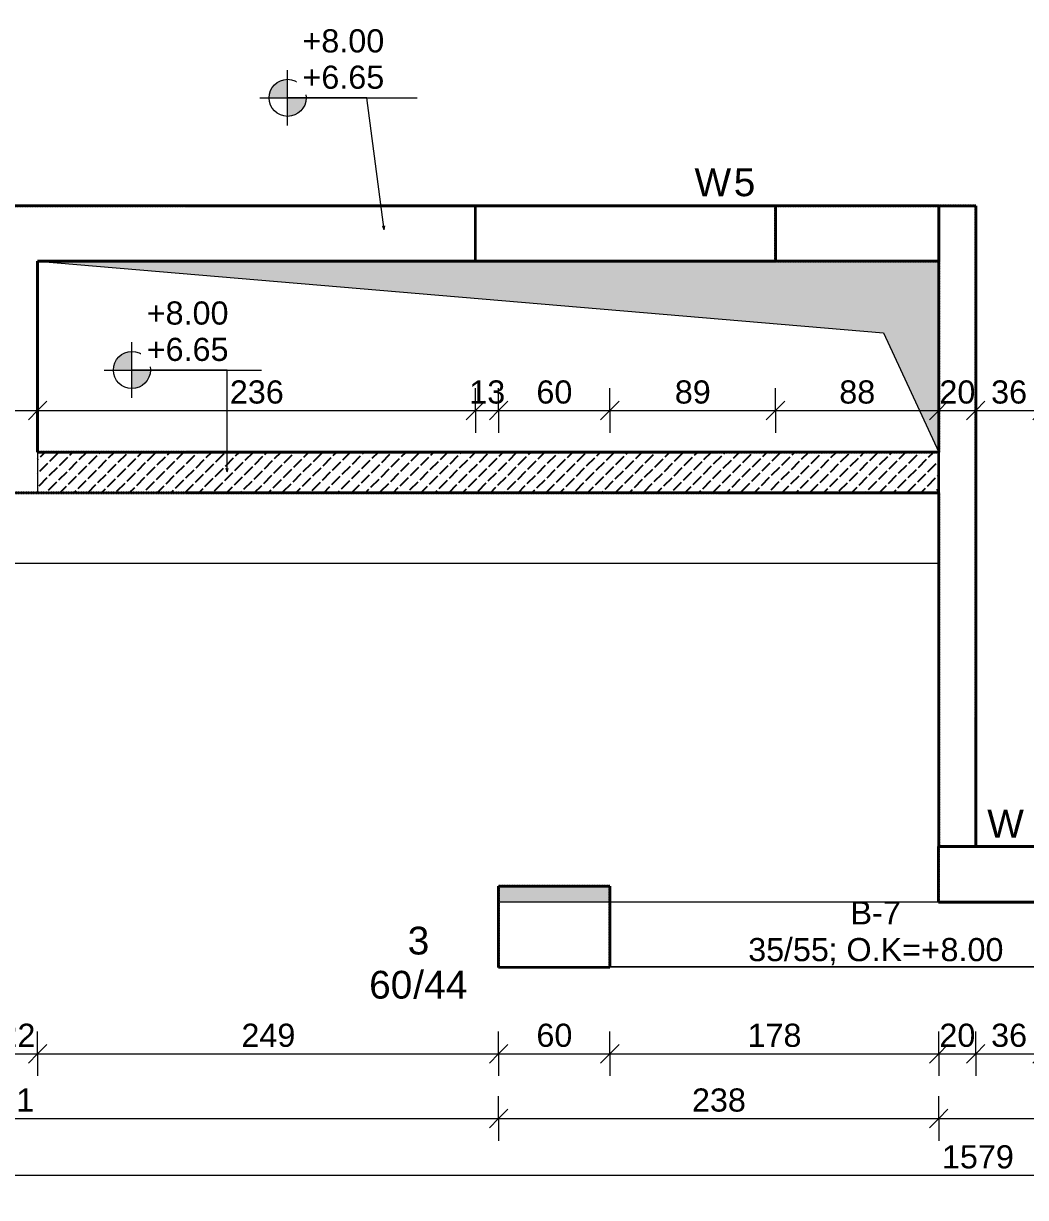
# Model space of a CAD drawing. Header units: centimetres. Extents: x 155 to 2062, y 130 to 1832.
# Drawn here: x 568 to 1109, y 130 to 764 of the extents above; entities that cross this region are included whole.
import ezdxf

# ---------------------------------------------------------------- set-up
doc = ezdxf.new("R2010")
doc.units = ezdxf.units.CM
doc.linetypes.add('Beton Ole', pattern=[0.3, 0.15, -0.15])
for name, color, linetype, lineweight in [('Dimensions', 130, 'Continuous', 9), ('Dimensions-50', 130, 'Continuous', 9), ('IfcAnnotation', 7, 'Continuous', 18), ('IfcBuildingElementProxy', 7, 'Continuous', 18), ('IfcColumn', 6, 'Continuous', 18), ('IfcSlab', 7, 'Continuous', 18), ('IfcWall', 7, 'Continuous', 25), ('Spot Elevations', 130, 'Continuous', 9), ('Structural Column Tags', 130, 'Continuous', 9), ('Structural Columns', 6, 'Continuous', 50), ('Structural Framing Tags', 130, 'Continuous', 9), ('Wall Tags', 130, 'Continuous', 9)]:
    doc.layers.add(name, color=color, linetype=linetype, lineweight=lineweight)
doc.styles.add('Arial', font='arial.ttf', dxfattribs={"height": 12.5})
doc.styles.add('Arial_1', font='arial.ttf', dxfattribs={"height": 15})
doc.dimstyles.new('Deng_-_2mm_Arial_2', dxfattribs={"dimscale": 30.48, "dimtxt": 12.753242, "dimasz": 0.328084, "dimexe": 0.393701, "dimexo": 0.0625, "dimgap": 0, "dimtad": 1, "dimdec": 0, "dimzin": 0, "dimdsep": 46, "dimtxsty": 'Arial', "dimblk1": 'OBLIQUE', "dimblk2": 'OBLIQUE', "dimsah": 1, "dimcen": 0.09, "dimazin": 0, "dimtfac": 1, "dimtdec": 4, "dimtix": 1, "dimtmove": 0, "dimatfit": 3, "dimfxl": 0.393701, "dimfxlon": 1, "dimtvp": 1, "dimtolj": 1, "dimtzin": 0, "dimarcsym": 2})
pattern_1 = [(45, (-6099.134, 2162.023), (0.3422397, 7.8404), [6.271, -1.524])]

# ---------------------------------------------------------------- blocks, each defined once
blk = doc.blocks.new('M_Concrete-Rectangular Beam1 - 35_55-8948540-K-41')
at = {"layer": 'IfcBuildingElementProxy'}
for p, q in [((-297.29, 17.5), (-297.29, -17.5)), ((-297.29, -17.5), (-297.29, 17.5)), ((106.17, 17.5), (-297.29, 17.5)), ((-297.29, 17.5), (106.17, 17.5)), ((-71.31, -17.5), (106.17, -17.5)), ((-71.31, -17.5), (106.17, -17.5))]:
    blk.add_line(p, q, dxfattribs=at)
at = {"layer": 'IfcBuildingElementProxy', "color": 252}
for p, q in [((166.17, 17.5), (106.17, 17.5)), ((106.17, 17.5), (166.17, 17.5)), ((166.17, 17.5), (166.17, -17.5)), ((166.17, -17.5), (166.17, 17.5)), ((106.17, -17.5), (166.17, -17.5)), ((106.17, -17.5), (166.17, -17.5))]:
    blk.add_line(p, q, dxfattribs=at)
at = {"layer": 'IfcBuildingElementProxy', "color": 90}
for p, q in [((-297.29, -17.5), (-295.29, -17.5)), ((-297.29, -17.5), (-295.29, -17.5)), ((-295.29, -17.5), (-275.29, -17.5)), ((-295.29, -17.5), (-275.29, -17.5)), ((-252.29, -17.5), (-127.29, -17.5)), ((-252.29, -17.5), (-127.29, -17.5))]:
    blk.add_line(p, q, dxfattribs=at)
at = {"layer": 'IfcBuildingElementProxy', "color": 254}
for p, q in [((-275.29, -17.5), (-252.29, -17.5)), ((-275.29, -17.5), (-252.29, -17.5)), ((-127.29, -17.5), (-71.46, -17.5)), ((-127.29, -17.5), (-71.46, -17.5)), ((-71.46, -17.5), (-71.31, -17.5)), ((-71.46, -17.5), (-71.31, -17.5))]:
    blk.add_line(p, q, dxfattribs=at)
blk = doc.blocks.new('M_Concrete-Rectangular Beam1 - 38_55-8944520-K-41')
at = {"layer": 'IfcBuildingElementProxy'}
for p, q in [((-196.1, 19), (-196.1, -19)), ((-196.1, -19), (-196.1, 19)), ((-158.1, 19), (-196.1, 19)), ((-196.1, 19), (-158.1, 19)), ((-196.1, -19), (572.54, -19)), ((-196.1, -19), (572.54, -19))]:
    blk.add_line(p, q, dxfattribs=at)
at = {"layer": 'IfcBuildingElementProxy', "color": 90}
for p, q in [((85.95, 19), (-158.1, 19)), ((-158.1, 19), (85.95, 19)), ((572.54, 19), (85.95, 19)), ((85.95, 19), (572.54, 19)), ((572.54, 19), (572.54, -19)), ((572.54, -19), (572.54, 19))]:
    blk.add_line(p, q, dxfattribs=at)
blk = doc.blocks.new('Spot Elevations - M_Spot Elevation - Target Filled-10609-K-41')
at = {"layer": 'Spot Elevations'}
h = blk.add_hatch(color=256, dxfattribs=at)
edge = h.paths.add_edge_path()
edge.add_line((0, 0), (-0.2, 0))
edge.add_arc((0, 0), 0.2, 90, 180, ccw=False)
edge.add_line((0, 0.2), (0, 0))
h = blk.add_hatch(color=256, dxfattribs=at)
edge = h.paths.add_edge_path()
edge.add_line((0, 0), (0.2, 0))
edge.add_arc((0, 0), 0.2, 270, 360, ccw=False)
edge.add_line((0, -0.2), (0, 0))
for p, q in [((0, -0.3), (0, 0.3)), ((-0.3, 0), (1.4, 0))]:
    blk.add_line(p, q, dxfattribs=at)
blk.add_circle((0, 0), 0.2, dxfattribs=at)
blk = doc.blocks.new('DIMBLOCK26-K-41')
at = {"layer": 'Dimensions-50', "transparency": 16777216}
for p, q in [((553.43, 207.76), (553.43, 219.76)), ((575.43, 207.76), (575.43, 219.76)), ((553.43, 207.76), (558.43, 212.76)), ((575.43, 207.76), (580.43, 212.76)), ((553.43, 207.76), (548.43, 202.76)), ((553.43, 207.76), (575.43, 207.76)), ((553.43, 207.76), (553.43, 195.76)), ((575.43, 207.76), (570.43, 202.76)), ((575.43, 207.76), (575.43, 195.76))]:
    blk.add_line(p, q, dxfattribs=at)
at = {"layer": 'Dimensions-50', "color": 0, "transparency": 16777216, "insert": (554.82, 223.99), "char_height": 12.5, "width": 23.0736, "attachment_point": 1, "line_spacing_factor": 0.941778, "style": 'Arial'}
blk.add_mtext('22', dxfattribs=at)
blk = doc.blocks.new('_Oblique')
at = {"color": 0, "linetype": 'ByBlock', "lineweight": -2}
blk.add_line((-0.5, -0.5), (0.5, 0.5), dxfattribs=at)
blk = doc.blocks.new('DIMBLOCK27-K-41')
at = {"layer": 'Dimensions-50', "transparency": 16777216}
for p, q in [((575.43, 207.76), (575.43, 219.76)), ((824.39, 207.76), (824.39, 219.76)), ((575.43, 207.76), (580.43, 212.76)), ((824.39, 207.76), (829.39, 212.76)), ((575.43, 207.76), (570.43, 202.76)), ((575.43, 207.76), (824.39, 207.76)), ((575.43, 207.76), (575.43, 195.76)), ((824.39, 207.76), (819.39, 202.76)), ((824.39, 207.76), (824.39, 195.76))]:
    blk.add_line(p, q, dxfattribs=at)
at = {"layer": 'Dimensions-50', "color": 0, "transparency": 16777216, "insert": (685.49, 223.99), "char_height": 12.5, "width": 34.6103, "attachment_point": 1, "line_spacing_factor": 0.941778, "style": 'Arial'}
blk.add_mtext('249', dxfattribs=at)
blk = doc.blocks.new('DIMBLOCK28-K-41')
at = {"layer": 'Dimensions-50', "transparency": 16777216}
for p, q in [((824.39, 207.76), (824.39, 219.76)), ((884.39, 207.76), (884.39, 219.76)), ((824.39, 207.76), (829.39, 212.76)), ((884.39, 207.76), (889.39, 212.76)), ((824.39, 207.76), (819.39, 202.76)), ((824.39, 207.76), (884.39, 207.76)), ((824.39, 207.76), (824.39, 195.76)), ((884.39, 207.76), (879.39, 202.76)), ((884.39, 207.76), (884.39, 195.76))]:
    blk.add_line(p, q, dxfattribs=at)
at = {"layer": 'Dimensions-50', "color": 0, "transparency": 16777216, "insert": (844.78, 223.99), "char_height": 12.5, "width": 23.0736, "attachment_point": 1, "line_spacing_factor": 0.941778, "style": 'Arial'}
blk.add_mtext('60', dxfattribs=at)
blk = doc.blocks.new('DIMBLOCK29-K-41')
at = {"layer": 'Dimensions-50', "transparency": 16777216}
for p, q in [((884.39, 207.76), (884.39, 219.76)), ((1062.02, 207.76), (1062.02, 219.76)), ((884.39, 207.76), (889.39, 212.76)), ((1062.02, 207.76), (1067.02, 212.76)), ((884.39, 207.76), (879.39, 202.76)), ((884.39, 207.76), (1062.02, 207.76)), ((884.39, 207.76), (884.39, 195.76)), ((1062.02, 207.76), (1057.02, 202.76)), ((1062.02, 207.76), (1062.02, 195.76))]:
    blk.add_line(p, q, dxfattribs=at)
at = {"layer": 'Dimensions-50', "color": 0, "transparency": 16777216, "insert": (958.78, 223.99), "char_height": 12.5, "width": 34.6103, "attachment_point": 1, "line_spacing_factor": 0.941778, "style": 'Arial'}
blk.add_mtext('178', dxfattribs=at)
blk = doc.blocks.new('DIMBLOCK30-K-41')
at = {"layer": 'Dimensions-50', "transparency": 16777216}
for p, q in [((1062.02, 207.76), (1062.02, 219.76)), ((1082.02, 207.76), (1082.02, 219.76)), ((1062.02, 207.76), (1067.02, 212.76)), ((1082.02, 207.76), (1087.02, 212.76)), ((1062.02, 207.76), (1057.02, 202.76)), ((1062.02, 207.76), (1082.02, 207.76)), ((1062.02, 207.76), (1062.02, 195.76)), ((1082.02, 207.76), (1077.02, 202.76)), ((1082.02, 207.76), (1082.02, 195.76))]:
    blk.add_line(p, q, dxfattribs=at)
at = {"layer": 'Dimensions-50', "color": 0, "transparency": 16777216, "insert": (1062.4, 223.99), "char_height": 12.5, "width": 23.0736, "attachment_point": 1, "line_spacing_factor": 0.941778, "style": 'Arial'}
blk.add_mtext('20', dxfattribs=at)
blk = doc.blocks.new('DIMBLOCK31-K-41')
at = {"layer": 'Dimensions-50', "transparency": 16777216}
for p, q in [((1082.02, 207.76), (1082.02, 219.76)), ((1117.85, 207.76), (1117.85, 219.76)), ((1082.02, 207.76), (1087.02, 212.76)), ((1117.85, 207.76), (1122.85, 212.76)), ((1082.02, 207.76), (1077.02, 202.76)), ((1082.02, 207.76), (1117.85, 207.76)), ((1082.02, 207.76), (1082.02, 195.76)), ((1117.85, 207.76), (1112.85, 202.76)), ((1117.85, 207.76), (1117.85, 195.76))]:
    blk.add_line(p, q, dxfattribs=at)
at = {"layer": 'Dimensions-50', "color": 0, "transparency": 16777216, "insert": (1090.32, 223.99), "char_height": 12.5, "width": 23.0736, "attachment_point": 1, "line_spacing_factor": 0.941778, "style": 'Arial'}
blk.add_mtext('36', dxfattribs=at)
blk = doc.blocks.new('DIMBLOCK44-K-41')
at = {"layer": 'Dimensions-50', "transparency": 16777216}
for p, q in [((293.38, 172.79), (293.38, 184.79)), ((824.39, 172.79), (824.39, 184.79)), ((293.38, 172.79), (298.38, 177.79)), ((824.39, 172.79), (829.39, 177.79)), ((293.38, 172.79), (288.38, 167.79)), ((293.38, 172.79), (824.39, 172.79)), ((293.38, 172.79), (293.38, 160.79)), ((824.39, 172.79), (819.39, 167.79)), ((824.39, 172.79), (824.39, 160.79))]:
    blk.add_line(p, q, dxfattribs=at)
at = {"layer": 'Dimensions-50', "color": 0, "transparency": 16777216, "insert": (544.47, 189.02), "char_height": 12.5, "width": 34.6103, "attachment_point": 1, "line_spacing_factor": 0.941778, "style": 'Arial'}
blk.add_mtext('531', dxfattribs=at)
blk = doc.blocks.new('DIMBLOCK45-K-41')
at = {"layer": 'Dimensions-50', "transparency": 16777216}
for p, q in [((824.39, 172.79), (824.39, 184.79)), ((1062.02, 172.79), (1062.02, 184.79)), ((824.39, 172.79), (829.39, 177.79)), ((1062.02, 172.79), (1067.02, 177.79)), ((824.39, 172.79), (819.39, 167.79)), ((824.39, 172.79), (1062.02, 172.79)), ((824.39, 172.79), (824.39, 160.79)), ((1062.02, 172.79), (1057.02, 167.79)), ((1062.02, 172.79), (1062.02, 160.79))]:
    blk.add_line(p, q, dxfattribs=at)
at = {"layer": 'Dimensions-50', "color": 0, "transparency": 16777216, "insert": (928.78, 189.02), "char_height": 12.5, "width": 34.6103, "attachment_point": 1, "line_spacing_factor": 0.941778, "style": 'Arial'}
blk.add_mtext('238', dxfattribs=at)
blk = doc.blocks.new('DIMBLOCK46-K-41')
at = {"layer": 'Dimensions-50', "transparency": 16777216}
for p, q in [((1062.02, 172.79), (1062.02, 184.79)), ((1287.85, 172.79), (1287.85, 184.79)), ((1062.02, 172.79), (1067.02, 177.79)), ((1287.85, 172.79), (1292.85, 177.79)), ((1062.02, 172.79), (1057.02, 167.79)), ((1062.02, 172.79), (1287.85, 172.79)), ((1062.02, 172.79), (1062.02, 160.79)), ((1287.85, 172.79), (1282.85, 167.79)), ((1287.85, 172.79), (1287.85, 160.79))]:
    blk.add_line(p, q, dxfattribs=at)
at = {"layer": 'Dimensions-50', "color": 0, "transparency": 16777216, "insert": (1160.51, 189.02), "char_height": 12.5, "width": 34.6103, "attachment_point": 1, "line_spacing_factor": 0.941778, "style": 'Arial'}
blk.add_mtext('226', dxfattribs=at)
blk = doc.blocks.new('DIMBLOCK48-K-41')
at = {"layer": 'Dimensions-50', "transparency": 16777216}
for p, q in [((293.38, 142.12), (293.38, 154.12)), ((1872.6, 142.12), (1872.6, 154.12)), ((293.38, 142.12), (298.38, 147.12)), ((1872.6, 142.12), (1877.6, 147.12)), ((293.38, 142.12), (288.38, 137.12)), ((293.38, 142.12), (1872.6, 142.12)), ((293.38, 142.12), (293.38, 130.12)), ((1872.6, 142.12), (1867.6, 137.12)), ((1872.6, 142.12), (1872.6, 130.12))]:
    blk.add_line(p, q, dxfattribs=at)
at = {"layer": 'Dimensions-50', "color": 0, "transparency": 16777216, "insert": (1063.76, 158.35), "char_height": 12.5, "width": 46.1471, "attachment_point": 1, "line_spacing_factor": 0.941778, "style": 'Arial'}
blk.add_mtext('1579', dxfattribs=at)
blk = doc.blocks.new('DIMBLOCK129-K-41')
at = {"layer": 'Dimensions-50', "transparency": 16777216}
for p, q in [((353.38, 555.11), (353.38, 567.11)), ((575.43, 555.11), (575.43, 567.11)), ((353.38, 555.11), (358.38, 560.11)), ((575.43, 555.11), (580.43, 560.11)), ((353.38, 555.11), (348.38, 550.11)), ((353.38, 555.11), (575.43, 555.11)), ((353.38, 555.11), (353.38, 543.11)), ((575.43, 555.11), (570.43, 550.11)), ((575.43, 555.11), (575.43, 543.11))]:
    blk.add_line(p, q, dxfattribs=at)
at = {"layer": 'Dimensions-50', "color": 0, "transparency": 16777216, "insert": (449.99, 571.34), "char_height": 12.5, "width": 34.6103, "attachment_point": 1, "line_spacing_factor": 0.941778, "style": 'Arial'}
blk.add_mtext('222', dxfattribs=at)
blk = doc.blocks.new('DIMBLOCK130-K-41')
at = {"layer": 'Dimensions-50', "transparency": 16777216}
for p, q in [((575.43, 555.11), (575.43, 567.11)), ((811.87, 555.11), (811.87, 567.11)), ((575.43, 555.11), (580.43, 560.11)), ((811.87, 555.11), (816.87, 560.11)), ((575.43, 555.11), (570.43, 550.11)), ((575.43, 555.11), (811.87, 555.11)), ((575.43, 555.11), (575.43, 543.11)), ((811.87, 555.11), (806.87, 550.11)), ((811.87, 555.11), (811.87, 543.11))]:
    blk.add_line(p, q, dxfattribs=at)
at = {"layer": 'Dimensions-50', "color": 0, "transparency": 16777216, "insert": (679.23, 571.34), "char_height": 12.5, "width": 34.6103, "attachment_point": 1, "line_spacing_factor": 0.941778, "style": 'Arial'}
blk.add_mtext('236', dxfattribs=at)
blk = doc.blocks.new('DIMBLOCK131-K-41')
at = {"layer": 'Dimensions-50', "transparency": 16777216}
for p, q in [((811.87, 555.11), (811.87, 567.11)), ((824.39, 555.11), (824.39, 567.11)), ((811.87, 555.11), (816.87, 560.11)), ((824.39, 555.11), (829.39, 560.11)), ((811.87, 555.11), (806.87, 550.11)), ((811.87, 555.11), (824.39, 555.11)), ((811.87, 555.11), (811.87, 543.11)), ((824.39, 555.11), (819.39, 550.11)), ((824.39, 555.11), (824.39, 543.11))]:
    blk.add_line(p, q, dxfattribs=at)
at = {"layer": 'Dimensions-50', "color": 0, "transparency": 16777216, "insert": (808.52, 571.34), "char_height": 12.5, "width": 23.0736, "attachment_point": 1, "line_spacing_factor": 0.941778, "style": 'Arial'}
blk.add_mtext('13', dxfattribs=at)
blk = doc.blocks.new('DIMBLOCK132-K-41')
at = {"layer": 'Dimensions-50', "transparency": 16777216}
for p, q in [((824.39, 555.11), (824.39, 567.11)), ((884.39, 555.11), (884.39, 567.11)), ((824.39, 555.11), (829.39, 560.11)), ((884.39, 555.11), (889.39, 560.11)), ((824.39, 555.11), (819.39, 550.11)), ((824.39, 555.11), (884.39, 555.11)), ((824.39, 555.11), (824.39, 543.11)), ((884.39, 555.11), (879.39, 550.11)), ((884.39, 555.11), (884.39, 543.11))]:
    blk.add_line(p, q, dxfattribs=at)
at = {"layer": 'Dimensions-50', "color": 0, "transparency": 16777216, "insert": (844.78, 571.34), "char_height": 12.5, "width": 23.0736, "attachment_point": 1, "line_spacing_factor": 0.941778, "style": 'Arial'}
blk.add_mtext('60', dxfattribs=at)
blk = doc.blocks.new('DIMBLOCK133-K-41')
at = {"layer": 'Dimensions-50', "transparency": 16777216}
for p, q in [((884.39, 555.11), (884.39, 567.11)), ((973.87, 555.11), (973.87, 567.11)), ((884.39, 555.11), (889.39, 560.11)), ((973.87, 555.11), (978.87, 560.11)), ((884.39, 555.11), (879.39, 550.11)), ((884.39, 555.11), (973.87, 555.11)), ((884.39, 555.11), (884.39, 543.11)), ((973.87, 555.11), (968.87, 550.11)), ((973.87, 555.11), (973.87, 543.11))]:
    blk.add_line(p, q, dxfattribs=at)
at = {"layer": 'Dimensions-50', "color": 0, "transparency": 16777216, "insert": (919.52, 571.34), "char_height": 12.5, "width": 23.0736, "attachment_point": 1, "line_spacing_factor": 0.941778, "style": 'Arial'}
blk.add_mtext('89', dxfattribs=at)
blk = doc.blocks.new('DIMBLOCK134-K-41')
at = {"layer": 'Dimensions-50', "transparency": 16777216}
for p, q in [((973.87, 555.11), (973.87, 567.11)), ((1062.02, 555.11), (1062.02, 567.11)), ((973.87, 555.11), (978.87, 560.11)), ((1062.02, 555.11), (1067.02, 560.11)), ((973.87, 555.11), (968.87, 550.11)), ((973.87, 555.11), (1062.02, 555.11)), ((973.87, 555.11), (973.87, 543.11)), ((1062.02, 555.11), (1057.02, 550.11)), ((1062.02, 555.11), (1062.02, 543.11))]:
    blk.add_line(p, q, dxfattribs=at)
at = {"layer": 'Dimensions-50', "color": 0, "transparency": 16777216, "insert": (1008.33, 571.34), "char_height": 12.5, "width": 23.0736, "attachment_point": 1, "line_spacing_factor": 0.941778, "style": 'Arial'}
blk.add_mtext('88', dxfattribs=at)
blk = doc.blocks.new('DIMBLOCK135-K-41')
at = {"layer": 'Dimensions-50', "transparency": 16777216}
for p, q in [((1062.02, 555.11), (1062.02, 567.11)), ((1082.02, 555.11), (1082.02, 567.11)), ((1062.02, 555.11), (1067.02, 560.11)), ((1082.02, 555.11), (1087.02, 560.11)), ((1062.02, 555.11), (1057.02, 550.11)), ((1062.02, 555.11), (1082.02, 555.11)), ((1062.02, 555.11), (1062.02, 543.11)), ((1082.02, 555.11), (1077.02, 550.11)), ((1082.02, 555.11), (1082.02, 543.11))]:
    blk.add_line(p, q, dxfattribs=at)
at = {"layer": 'Dimensions-50', "color": 0, "transparency": 16777216, "insert": (1062.4, 571.34), "char_height": 12.5, "width": 23.0736, "attachment_point": 1, "line_spacing_factor": 0.941778, "style": 'Arial'}
blk.add_mtext('20', dxfattribs=at)
blk = doc.blocks.new('DIMBLOCK136-K-41')
at = {"layer": 'Dimensions-50', "transparency": 16777216}
for p, q in [((1082.02, 555.11), (1082.02, 567.11)), ((1117.85, 555.11), (1117.85, 567.11)), ((1082.02, 555.11), (1087.02, 560.11)), ((1117.85, 555.11), (1122.85, 560.11)), ((1082.02, 555.11), (1077.02, 550.11)), ((1082.02, 555.11), (1117.85, 555.11)), ((1082.02, 555.11), (1082.02, 543.11)), ((1117.85, 555.11), (1112.85, 550.11)), ((1117.85, 555.11), (1117.85, 543.11))]:
    blk.add_line(p, q, dxfattribs=at)
at = {"layer": 'Dimensions-50', "color": 0, "transparency": 16777216, "insert": (1090.32, 571.34), "char_height": 12.5, "width": 23.0736, "attachment_point": 1, "line_spacing_factor": 0.941778, "style": 'Arial'}
blk.add_mtext('36', dxfattribs=at)

msp = doc.modelspace()

# ---------------------------------------------------------------- hatches: boundary and pattern name
at = {"layer": 'IfcAnnotation'}
msp.add_hatch(color=254, dxfattribs=at).paths.add_polyline_path([(1062.02, 532.66), (1062.02, 635.66), (575.43, 635.66), (1032.16, 597.09), (1042.51, 574.77)])
at = {"layer": 'IfcColumn', "transparency": 33554585}
h = msp.add_hatch(color=9, dxfattribs=at)
h.paths.add_polyline_path([(824.39, 254.32), (884.39, 254.32), (884.39, 254.69), (824.39, 254.69)])
h.paths.add_polyline_path([(824.39, 289.69), (884.39, 289.69), (884.39, 298.32), (824.39, 298.32)])
at = {"layer": 'IfcWall', "linetype": 'Beton Ole'}
h = msp.add_hatch(dxfattribs=at)
h.set_pattern_fill('FP_1', color=50, style=0, pattern_type=2)
h.set_pattern_definition(pattern_1)
h.paths.add_polyline_path([(584.24, 510.66), (1062.02, 510.66), (1062.02, 532.66), (575.43, 532.66), (575.43, 510.66)])
h = msp.add_hatch(dxfattribs=at)
h.set_pattern_fill('FP_1', color=50, style=0, pattern_type=2)
h.set_pattern_definition(pattern_1)
h.paths.add_polyline_path([(1061.87, 289.69), (1062.02, 289.92), (1062.02, 319.69), (1061.87, 319.69)])
h = msp.add_hatch(dxfattribs=at)
h.set_pattern_fill('FP_1', color=50, style=0, pattern_type=2)
h.set_pattern_definition(pattern_1)
h.paths.add_polyline_path([(1062.02, 289.69), (1062.02, 289.92), (1061.87, 289.69)])

# ---------------------------------------------------------------- linework, layer by layer
at = {"layer": 'IfcAnnotation'}
for p, q in [((1062.02, 635.66), (575.43, 635.66)), ((575.43, 635.66), (1032.16, 597.09)), ((1062.02, 532.66), (1062.02, 635.66)), ((1032.16, 597.09), (1062.02, 532.66))]:
    msp.add_line(p, q, dxfattribs=at)
at = {"layer": 'IfcColumn', "color": 8, "linetype": 'Beton Ole', "lineweight": 35}
for p, q in [((884.39, 298.32), (824.39, 298.32)), ((824.39, 298.32), (824.39, 254.32)), ((884.39, 254.32), (884.39, 298.32)), ((884.39, 254.32), (824.39, 254.32))]:
    msp.add_line(p, q, dxfattribs=at)
at = {"layer": 'IfcSlab', "color": 43}
for p, q in [((1062.02, 635.66), (575.43, 635.66)), ((1062.02, 289.69), (1062.02, 319.69))]:
    msp.add_line(p, q, dxfattribs=at)
at = {"layer": 'IfcSlab'}
for p, q in [((575.43, 635.66), (575.43, 510.66)), ((575.43, 510.66), (331.38, 510.66)), ((1287.85, 289.69), (1062.02, 289.69))]:
    msp.add_line(p, q, dxfattribs=at)
at = {"layer": 'IfcWall', "color": 10, "linetype": 'Beton Ole', "lineweight": 35}
for p, q in [((973.87, 665.66), (553.43, 665.66)), ((553.43, 665.66), (973.87, 665.66)), ((1082.02, 665.69), (1062.02, 665.69)), ((1082.02, 665.69), (1062.02, 665.69)), ((1062.02, 319.69), (1062.02, 665.66)), ((1062.02, 635.66), (1062.02, 665.66)), ((1062.02, 532.66), (1062.02, 665.66)), ((1082.02, 665.69), (1082.02, 319.69)), ((1082.02, 665.69), (1082.02, 319.69)), ((973.87, 635.66), (575.43, 635.66)), ((575.43, 635.66), (973.87, 635.66)), ((575.43, 635.66), (575.43, 532.66)), ((575.43, 532.66), (575.43, 635.66)), ((575.43, 532.66), (1062.02, 532.66)), ((1062.02, 532.66), (575.43, 532.66)), ((331.38, 510.66), (1062.02, 510.66)), ((1062.02, 510.66), (331.38, 510.66)), ((1062.02, 319.69), (1062.02, 510.66)), ((1061.87, 319.69), (1061.87, 289.69)), ((1287.85, 319.69), (1061.87, 319.69)), ((1061.87, 319.69), (1265.85, 319.69)), ((1061.87, 289.69), (1061.87, 319.69)), ((1287.85, 289.69), (1061.87, 289.69)), ((1061.87, 289.69), (1287.85, 289.69))]:
    msp.add_line(p, q, dxfattribs=at)
at = {"layer": 'IfcWall', "color": 10, "lineweight": 35}
for p, q in [((811.87, 635.66), (811.87, 665.66)), ((973.87, 665.66), (973.87, 635.66)), ((1062.02, 319.69), (1062.02, 665.69)), ((1062.02, 665.69), (1082.02, 665.69)), ((1082.02, 665.69), (1082.02, 319.69)), ((1061.87, 289.69), (1061.87, 319.69))]:
    msp.add_line(p, q, dxfattribs=at)
at = {"layer": 'IfcWall', "color": 9, "linetype": 'Beton Ole', "lineweight": 35}
for p, q in [((811.87, 635.66), (811.87, 665.66)), ((811.87, 665.66), (1062.02, 665.66)), ((973.87, 635.66), (973.87, 665.66)), ((1062.02, 635.66), (811.87, 635.66)), ((1061.87, 319.69), (1117.85, 319.69)), ((1117.85, 289.69), (1061.87, 289.69))]:
    msp.add_line(p, q, dxfattribs=at)
at = {"layer": 'IfcWall', "color": 253, "linetype": 'Beton Ole', "lineweight": 35}
for p, q in [((1062.02, 665.66), (811.87, 665.66)), ((1062.02, 665.69), (1062.02, 532.66)), ((1062.02, 665.69), (1082.02, 665.69)), ((1062.02, 665.66), (1062.02, 635.66)), ((1082.02, 319.69), (1082.02, 665.69)), ((811.87, 635.66), (1062.02, 635.66)), ((1062.02, 510.66), (1062.02, 319.69)), ((1117.85, 319.69), (1061.87, 319.69)), ((1061.87, 289.69), (1061.87, 319.69)), ((1061.87, 289.69), (1117.85, 289.69))]:
    msp.add_line(p, q, dxfattribs=at)
at = {"layer": 'Spot Elevations'}
for p, q in [((753.16, 723.92), (710.43, 723.92)), ((762.65, 652.71), (753.16, 723.92)), ((762.65, 652.71), (761.86, 654.61)), ((762.65, 652.71), (762.92, 654.75)), ((677.77, 576.95), (626.33, 576.95)), ((677.77, 521.9), (677.77, 576.95)), ((677.77, 521.9), (677.24, 523.88)), ((677.77, 521.9), (678.31, 523.88))]:
    msp.add_line(p, q, dxfattribs=at)
at = {"layer": 'Structural Columns', "color": 10, "lineweight": 35}
for p, q in [((824.39, 254.32), (824.39, 298.32)), ((824.39, 298.32), (884.39, 298.32)), ((884.39, 298.32), (884.39, 254.32)), ((884.39, 254.32), (824.39, 254.32))]:
    msp.add_line(p, q, dxfattribs=at)

# ---------------------------------------------------------------- block references
at = {"layer": 'IfcBuildingElementProxy'}
msp.add_blockref('M_Concrete-Rectangular Beam1 - 38_55-8944520-K-41', (489.48, 491.66), dxfattribs=at)
at = {"layer": 'IfcBuildingElementProxy', "rotation": 180}
msp.add_blockref('M_Concrete-Rectangular Beam1 - 35_55-8948540-K-41', (990.56, 272.19), dxfattribs=at)
at = {"layer": 'Spot Elevations', "xscale": 49.99999999999998, "yscale": 49.99999999999998, "zscale": 49.99999999999998}
for p in [(710.43, 723.92), (626.33, 576.95)]:
    msp.add_blockref('Spot Elevations - M_Spot Elevation - Target Filled-10609-K-41', p, dxfattribs=at)

# ---------------------------------------------------------------- texts
at = {"layer": 'Structural Column Tags', "color": 7, "char_height": 15, "attachment_point": 1, "style": 'Arial_1'}
for s, insert, width in [('\\fArial|b0|i0|c177|p34|;3', (775.28, 276.35), 14.4304), ('60', (754.44, 252.53), 28.8607), ('\\fArial|b0|i0|c177|p34|;/', (778.26, 252.53), 7.2152), ('44', (784.21, 252.53), 28.8607)]:
    msp.add_mtext(s, dxfattribs=dict(at, insert=insert, width=width))
at = {"layer": 'Structural Framing Tags', "color": 7, "char_height": 12.5, "attachment_point": 1, "style": 'Arial'}
for s, insert, width in [('B-', (1014.39, 290.1), 21.2447), ('\\fArial|b0|i0|c177|p34|;7', (1031.92, 290.1), 11.6245), ('35', (959.16, 270.25), 23.2489), ('\\fArial|b0|i0|c177|p34|;/', (978.34, 270.25), 6.0127), ('55', (983.3, 270.25), 23.2489), ('; O.K=+', (1002.49, 270.25), 73.3544), ('8.00', (1063.01, 270.25), 40.8861)]:
    msp.add_mtext(s, dxfattribs=dict(at, insert=insert, width=width))
at = {"layer": 'Wall Tags', "color": 7, "char_height": 15, "attachment_point": 1, "style": 'Arial_1'}
for s, insert, width in [('\\fArial|b0|i0|c177|p34|;W', (930.16, 685.81), 25.654), ('\\fArial|b0|i0|c177|p34|;5', (951.33, 685.81), 14.4304), ('\\fArial|b0|i0|c177|p34|;W', (1088.23, 339.52), 25.654)]:
    msp.add_mtext(s, dxfattribs=dict(at, insert=insert, width=width))

# ---------------------------------------------------------------- dimensions: what is measured, and where the dimension line sits
at = {"layer": 'Dimensions'}
for base, p1, p2, override, picture, middle in [((575.43, 555.11), (353.38, 567.11), (575.43, 567.11), {"dimpost": '<>', "dimfxl": 222.053143}, 'DIMBLOCK129-K-41', (464.41, 561.39)), ((811.87, 555.11), (575.43, 567.11), (811.87, 567.11), {"dimpost": '<>', "dimfxl": 236.432915}, 'DIMBLOCK130-K-41', (693.65, 561.5)), ((824.39, 555.11), (811.87, 567.11), (824.39, 543.11), {"dimpost": '<>', "dimfxl": 27.071473}, 'DIMBLOCK131-K-41', (818.13, 561.5)), ((884.39, 555.11), (824.39, 543.11), (884.39, 543.11), {"dimpost": '<>', "dimfxl": 60}, 'DIMBLOCK132-K-41', (854.39, 561.5)), ((973.87, 555.11), (884.39, 543.11), (973.87, 567.11), {"dimpost": '<>', "dimfxl": 92.638298}, 'DIMBLOCK133-K-41', (929.13, 561.5)), ((1062.02, 555.11), (973.87, 567.11), (1062.02, 567.11), {"dimpost": '<>', "dimfxl": 88.15}, 'DIMBLOCK134-K-41', (1017.94, 561.5)), ((1082.02, 555.11), (1062.02, 567.11), (1082.02, 567.11), {"dimpost": '<>', "dimfxl": 20}, 'DIMBLOCK135-K-41', (1072.02, 561.5)), ((1117.85, 555.11), (1082.02, 567.11), (1117.85, 543.11), {"dimpost": '<>', "dimfxl": 43.126837}, 'DIMBLOCK136-K-41', (1099.93, 561.5)), ((575.43, 207.76), (553.43, 219.76), (575.43, 219.76), {"dimpost": '<>', "dimfxl": 22}, 'DIMBLOCK26-K-41', (564.43, 214.04)), ((824.39, 207.76), (575.43, 219.76), (824.39, 219.76), {"dimpost": '<>', "dimfxl": 248.957475}, 'DIMBLOCK27-K-41', (699.91, 214.15)), ((884.39, 207.76), (824.39, 219.76), (884.39, 219.76), {"dimpost": '<>', "dimfxl": 60}, 'DIMBLOCK28-K-41', (854.39, 214.15)), ((1062.02, 207.76), (884.39, 219.76), (1062.02, 219.76), {"dimpost": '<>', "dimfxl": 177.625439}, 'DIMBLOCK29-K-41', (973.2, 214.15)), ((1082.02, 207.76), (1062.02, 219.76), (1082.02, 219.76), {"dimpost": '<>', "dimfxl": 20}, 'DIMBLOCK30-K-41', (1072.02, 214.15)), ((1117.85, 207.76), (1082.02, 219.76), (1117.85, 219.76), {"dimpost": '<>', "dimfxl": 35.831887}, 'DIMBLOCK31-K-41', (1099.93, 214.15)), ((824.39, 172.79), (293.38, 184.79), (824.39, 184.79), {"dimpost": '<>', "dimfxl": 531.010618}, 'DIMBLOCK44-K-41', (558.89, 179.18)), ((1062.02, 172.79), (824.39, 184.79), (1062.02, 184.79), {"dimpost": '<>', "dimfxl": 237.625439}, 'DIMBLOCK45-K-41', (943.2, 179.18)), ((1287.85, 172.79), (1062.02, 184.79), (1287.85, 184.79), {"dimpost": '<>', "dimfxl": 225.831887}, 'DIMBLOCK46-K-41', (1174.93, 179.17)), ((1872.6, 142.12), (293.38, 154.12), (1872.6, 154.12), {"dimpost": '<>', "dimfxl": 1579.220164}, 'DIMBLOCK48-K-41', (1082.99, 148.51))]:
    dim = msp.add_linear_dim(base=base, p1=p1, p2=p2, dimstyle='Deng_-_2mm_Arial_2', override=override, dxfattribs=at)
    dim.commit()
    dim.dimension.update_dxf_attribs({"geometry": picture, "text_midpoint": middle})

# ---------------------------------------------------------------- next in the draw order: texts
at = {"layer": 'Spot Elevations', "color": 7, "char_height": 12.5, "width": 52.798, "attachment_point": 1, "line_spacing_factor": 0.941778, "style": 'Arial', "bg_fill": 3, "box_fill_scale": 1.25, "bg_fill_color": 256, "bg_fill_true_color": 13158600, "bg_fill_transparency": 0}
for insert in [(718.43, 760.94), (634.33, 613.98)]:
    msp.add_mtext('+8.00\\P+6.65', dxfattribs=dict(at, insert=insert))

doc.saveas('drawing.dxf')
